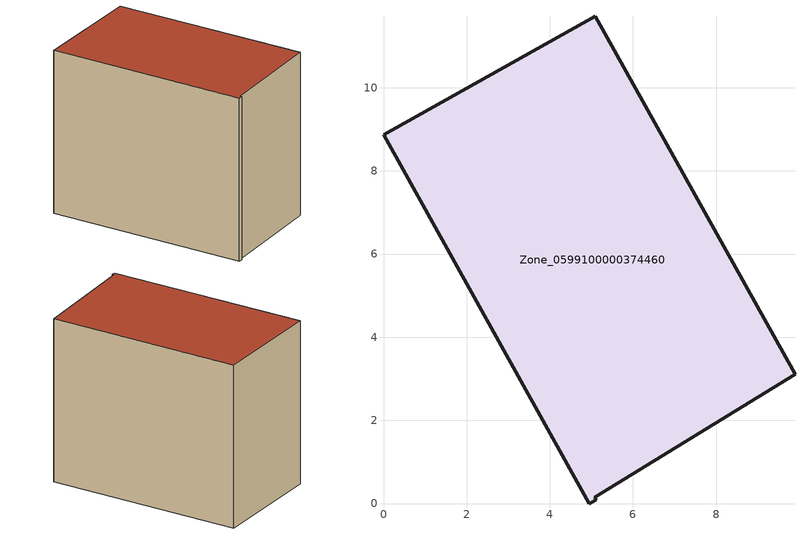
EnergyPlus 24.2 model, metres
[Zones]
Zone_0599100000374460
 floor ground (C_G): 9.9,3.11 5.08,0.15 5.12,0.09 4.95,0 0,8.87 5.09,11.71 z1.72
 wall outside (C_F): 9.9,3.11 5.09,11.71 0,8.87 4.95,0 5.12,0.09 5.08,0.15 9.9,3.11 z1.72:10.04
 roof outside (C_R): 5.08,0.15 9.9,3.11 5.09,11.71 0,8.87 4.95,0 5.12,0.09 z10.04
[BUILDING]
Pand.0599100000374460: North Axis=0; Terrain=City; Loads Convergence Tolerance Value=0.04; Temperature Convergence Tolerance Value=0.4; Solar Distribution=FullExterior; Maximum Number of Warmup Days=25; Minimum Number of Warmup Days=1
[Site:Location]
Rotterdam.The.Hague.AP_ZH_NLD Design_Conditions: Latitude=51.96; Longitude=4.45; Time Zone=1; Elevation=-4.5
[SITE:GROUNDTEMPERATURE:BUILDINGSURFACE]
18, 18, 18, 18, 18, 18, 18, 18, 18, 18, 18, 18
[MATERIAL] Thermal Absorptance=0.9; Solar Absorptance=0.7; Visible Absorptance=0.7
Name | Roughness | Thickness | Conductivity | Density | Specific Heat
G.TI.1992-2005 | MediumSmooth | 0.15 | 0.06 | 540 | 1210
F.TI.1992-2005 | Rough | 0.3 | 0.12 | 1920 | 840
R.TI.1992-2005 | MediumRough | 0.2 | 0.08 | 1500 | 1000
[CONSTRUCTION]
C_G: G.TI.1992-2005
C_F: F.TI.1992-2005
C_R: R.TI.1992-2005
[ZONE]
Zone_0599100000374460: Type=1; Multiplier=1; Ceiling Height=Autocalculate; Volume=Autocalculate; Floor Area=autocalculate; Part of Total Floor Area=Yes
[ZONEINFILTRATION:DESIGNFLOWRATE]
Infil_Zone_0599100000374460: Zone or ZoneList or Space or SpaceList=Zone_0599100000374460; Schedule=AlwaysOn; Design Flow Rate Calculation Method=Flow/Area; Flow Rate per Floor Area=0.0015; Constant Term Coefficient=1; Temperature Term Coefficient=0; Velocity Term Coefficient=0; Velocity Squared Term Coefficient=0
[HVACTEMPLATE:ZONE:IDEALLOADSAIRSYSTEM]
Zone_0599100000374460: Maximum Heating Supply Air Temperature=50; Minimum Cooling Supply Air Temperature=13; Maximum Heating Supply Air Humidity Ratio=0.0156; Minimum Cooling Supply Air Humidity Ratio=0.0077; Heating Limit=NoLimit; Cooling Limit=NoLimit; Dehumidification Control Type=ConstantSensibleHeatRatio; Cooling Sensible Heat Ratio=0.7; Dehumidification Setpoint=60; Humidification Control Type=None; Humidification Setpoint=30; Outdoor Air Method=None; Outdoor Air Flow Rate per Person=0.00944; Outdoor Air Flow Rate per Zone Floor Area=0; Outdoor Air Flow Rate per Zone=0; Demand Controlled Ventilation Type=None; Outdoor Air Economizer Type=NoEconomizer; Heat Recovery Type=None; Sensible Heat Recovery Effectiveness=0.7; Latent Heat Recovery Effectiveness=0.65
[ZONECONTROL:THERMOSTAT]
ThermostatControl_Zone_0599100000374460: Zone or ZoneList=Zone_0599100000374460; Control Type Schedule=DualSetpointControlType; Control 1=Thermostat_Zone_0599100000374460; Temperature Difference Between Cutout And Setpoint=0
[THERMOSTATSETPOINT:DUALSETPOINT]
Thermostat_Zone_0599100000374460: Heating Setpoint Temperature Schedule=HeatingSetpoint_Zone_0599100000374460; Cooling Setpoint Temperature Schedule=CoolingSetpoint_Zone_0599100000374460
[SCHEDULE:COMPACT]
HeatingSetpoint_Zone_0599100000374460: Through: 12/31, For: AllDays, Until: 24:00, 21
CoolingSetpoint_Zone_0599100000374460: Through: 12/31, For: AllDays, Until: 24:00, 24
DualSetpointControlType: Through: 12/31, For: AllDays, Until: 24:00, 4
AlwaysOn: Through: 12/31, For: AllDays, Until: 24:00, 1
